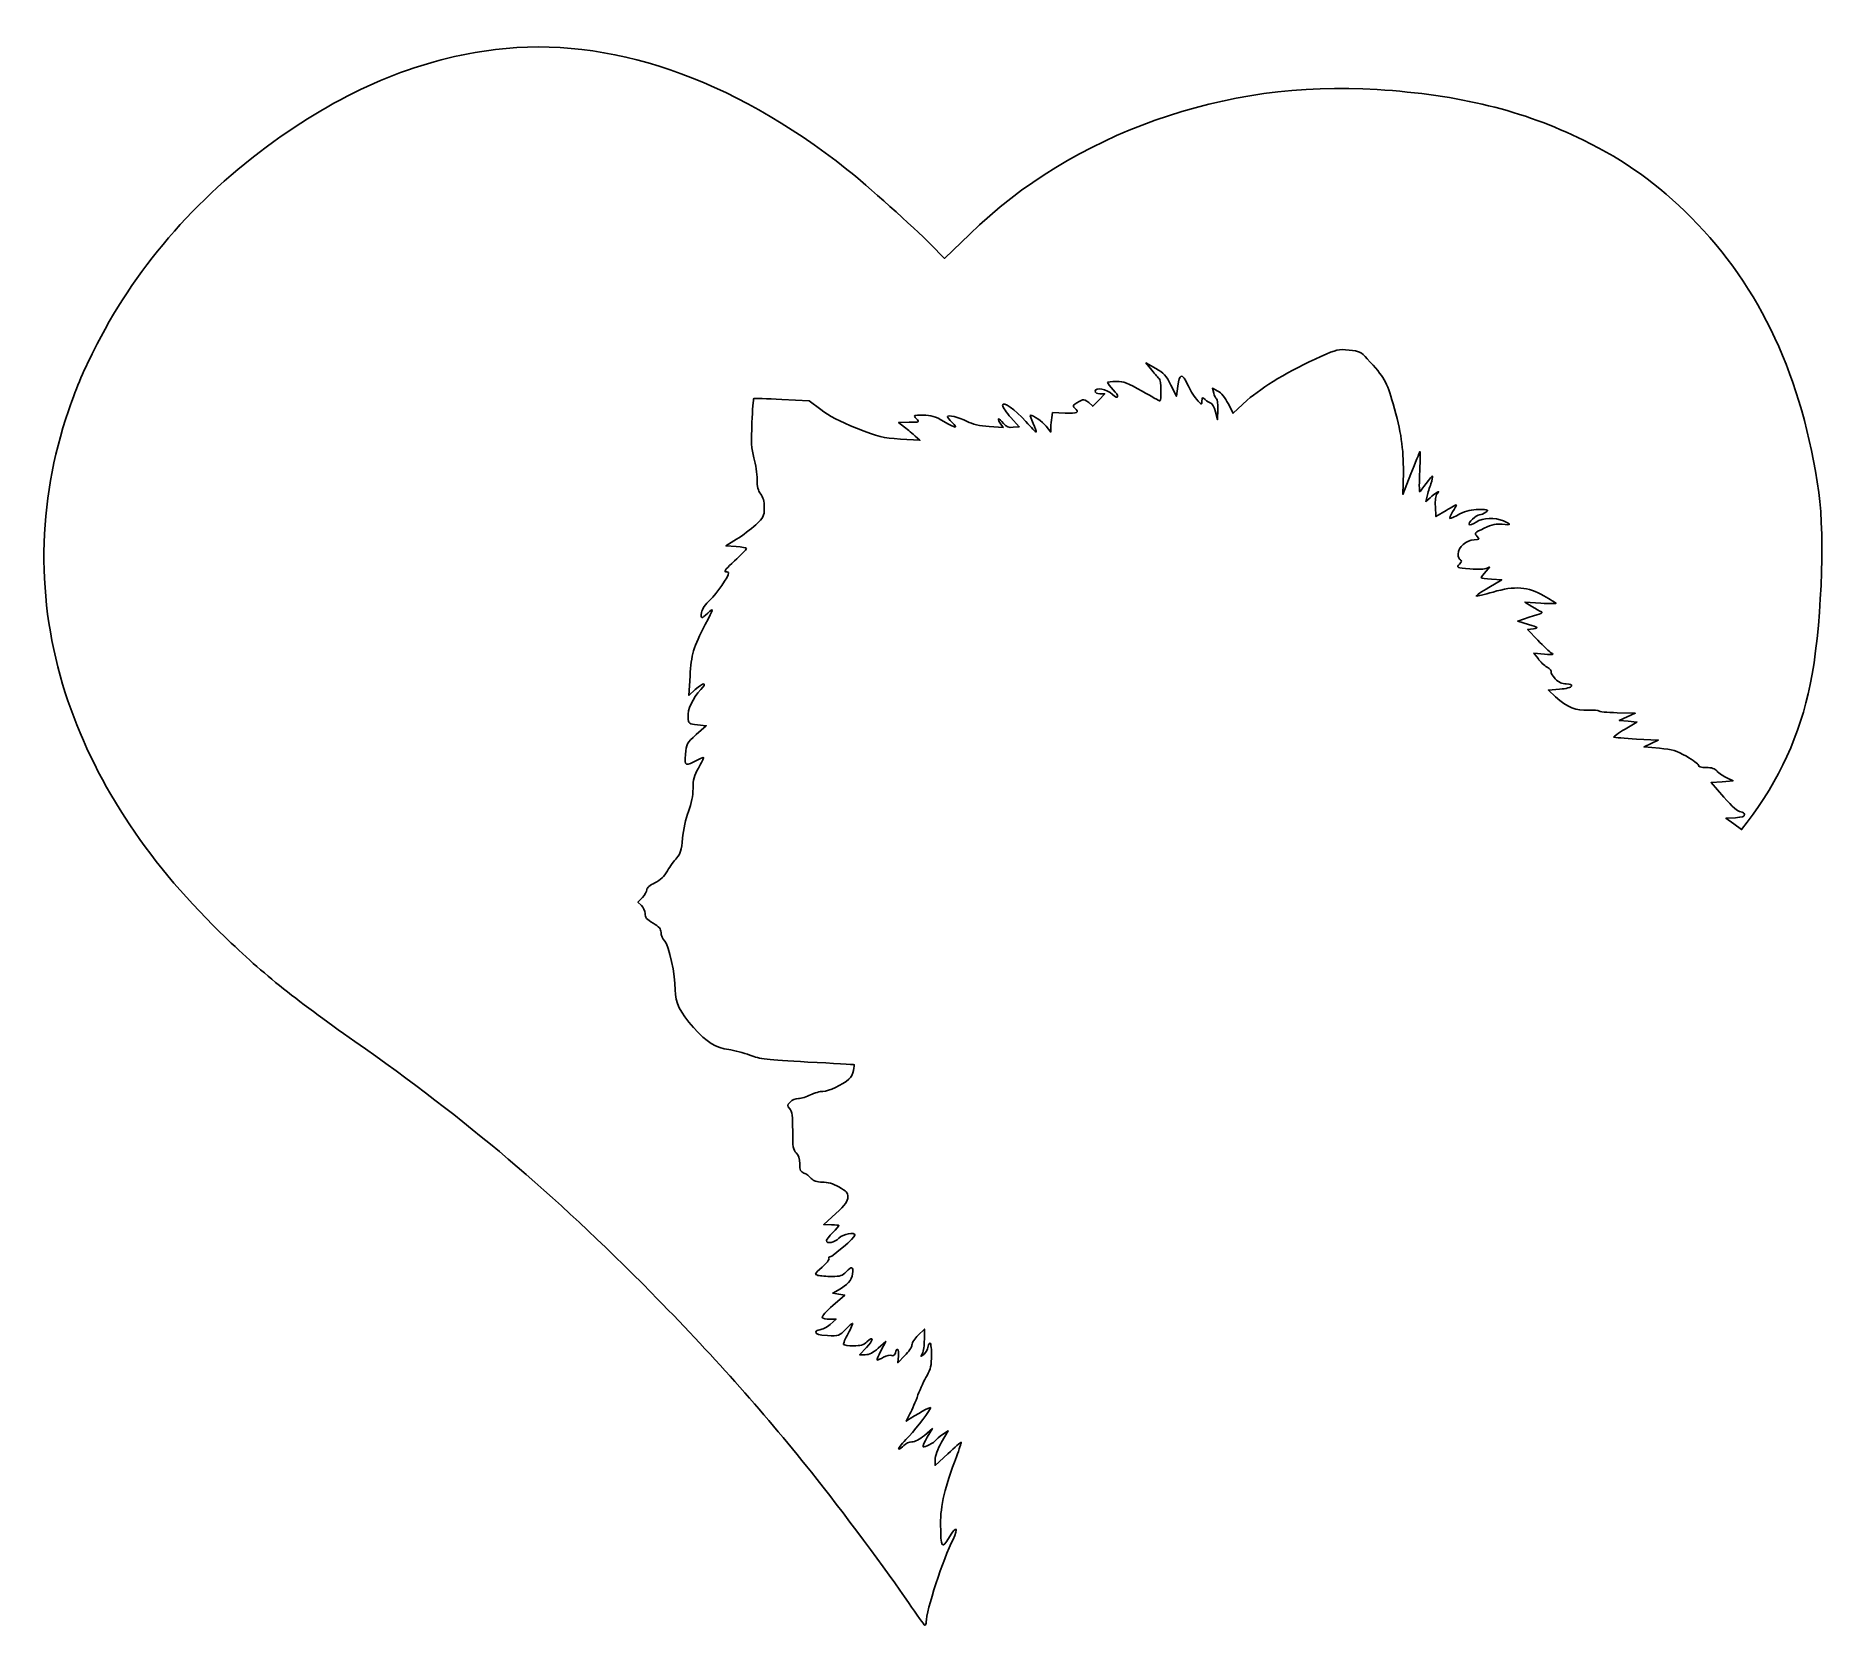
# Model space of a CAD drawing. Header units: centimetres. Extents: x -17.8 to 17.7, y -15.6 to 15.9.
import ezdxf

# ---------------------------------------------------------------- set-up
doc = ezdxf.new("R2010")
doc.units = ezdxf.units.CM
doc.header["$MEASUREMENT"] = 0
doc.layers.add('Layer 1', color=7, linetype='Continuous')

msp = doc.modelspace()

# ---------------------------------------------------------------- linework, layer by layer
at = {"layer": 'Layer 1'}
msp.add_open_spline([(-8.67833, 15.59278), (-10.12825, 15.41639), (-11.53936, 14.84489), (-12.9293, 13.87122), (-12.9293, 13.87122), (-14.52033, 12.75644), (-15.76916, 11.34533), (-16.57702, 9.7543), (-16.57702, 9.7543), (-16.85924, 9.20044), (-16.96155, 8.96408), (-17.14499, 8.43138), (-17.14499, 8.43138), (-17.77293, 6.61457), (-17.7941, 4.65666), (-17.20849, 2.83985), (-17.20849, 2.83985), (-16.65816, 1.13241), (-15.6351, -0.45157), (-14.14285, -1.90501), (-14.14285, -1.90501), (-13.32441, -2.70582), (-12.70352, -3.20676), (-11.46527, -4.07459), (-11.46527, -4.07459), (-9.23219, -5.64092), (-7.54944, -7.06967), (-5.59152, -9.05228), (-5.59152, -9.05228), (-4.3956, -10.26584), (-3.41841, -11.35945), (-2.41652, -12.61181), (-2.41652, -12.61181), (-1.82738, -13.34912), (-0.88194, -14.61559), (-0.49388, -15.19767), (-0.49388, -15.19767), (-0.32807, -15.44109), (-0.18344, -15.64217), (-0.1658, -15.6457), (-0.1658, -15.6457), (-0.15169, -15.6457), (-0.14111, -15.61395), (-0.14111, -15.57867), (-0.14111, -15.57867), (-0.14111, -15.37053), (0.20108, -14.31573), (0.39158, -13.94531), (0.39158, -13.94531), (0.51152, -13.70542), (0.45155, -13.66662), (0.32102, -13.89592), (0.32102, -13.89592), (0.17285, -14.15345), (0.14816, -14.11817), (0.14463, -13.63839), (0.14463, -13.63839), (0.1411, -13.28561), (0.23635, -12.88345), (0.4586, -12.30489), (0.4586, -12.30489), (0.51504, -12.15672), (0.55738, -12.02972), (0.55385, -12.02267), (0.55385, -12.02267), (0.54679, -12.01914), (0.42685, -12.11792), (0.28927, -12.24492), (0.28927, -12.24492), (0.28927, -12.24492), (0.03527, -12.47775), (0.03527, -12.47775), (0.03527, -12.47775), (0.03527, -12.47775), (0.03527, -12.36133), (0.03527, -12.36133), (0.03527, -12.36133), (0.03527, -12.29783), (0.08819, -12.14966), (0.16227, -12.01914), (0.16227, -12.01914), (0.16227, -12.01914), (0.2928, -11.78983), (0.2928, -11.78983), (0.2928, -11.78983), (0.2928, -11.78983), (0.18344, -11.86744), (0.18344, -11.86744), (0.18344, -11.86744), (0.12347, -11.90977), (0.0635, -11.95916), (0.05291, -11.98033), (0.05291, -11.98033), (0.02116, -12.02619), (-0.17992, -12.1285), (-0.20109, -12.10733), (-0.20109, -12.10733), (-0.21167, -12.09675), (-0.17287, -12.01208), (-0.11995, -11.91683), (-0.11995, -11.91683), (-0.11995, -11.91683), (-0.01764, -11.7475), (-0.01764, -11.7475), (-0.01764, -11.7475), (-0.01764, -11.7475), (-0.17639, -11.88156), (-0.17639, -11.88156), (-0.17639, -11.88156), (-0.26811, -11.95917), (-0.36689, -12.01209), (-0.42333, -12.01209), (-0.42333, -12.01209), (-0.47625, -12.01209), (-0.5468, -12.04384), (-0.58208, -12.08265), (-0.58208, -12.08265), (-0.61736, -12.12146), (-0.66322, -12.15321), (-0.68439, -12.15321), (-0.68439, -12.15321), (-0.70556, -12.15321), (-0.63853, -12.06854), (-0.54328, -11.96624), (-0.54328, -11.96624), (-0.38453, -11.80749), (-0.14817, -11.5041), (-0.05292, -11.34182), (-0.05292, -11.34182), (-0.0247, -11.29949), (-0.21873, -11.39474), (-0.45509, -11.54996), (-0.45509, -11.54996), (-0.45509, -11.54996), (-0.53623, -11.60288), (-0.53623, -11.60288), (-0.53623, -11.60288), (-0.53623, -11.60288), (-0.46215, -11.45824), (-0.46215, -11.45824), (-0.46215, -11.45824), (-0.42334, -11.3771), (-0.34926, -11.20777), (-0.3034, -11.08077), (-0.3034, -11.08077), (-0.25401, -10.95377), (-0.1764, -10.78091), (-0.12348, -10.69624), (-0.12348, -10.69624), (-0.05292, -10.56924), (-0.03529, -10.49516), (-0.03529, -10.28702), (-0.03529, -10.28702), (-0.03529, -10.12474), (-0.0494, -10.04008), (-0.07057, -10.05419), (-0.07057, -10.05419), (-0.08821, -10.06477), (-0.10585, -10.10358), (-0.10585, -10.13886), (-0.10585, -10.13886), (-0.10585, -10.17414), (-0.14113, -10.23058), (-0.17993, -10.26939), (-0.17993, -10.26939), (-0.25754, -10.33642), (-0.25754, -10.33642), (-0.21521, -10.25881), (-0.21521, -10.25881), (-0.19404, -10.21648), (-0.1764, -10.08948), (-0.1764, -9.98012), (-0.1764, -9.98012), (-0.1764, -9.98012), (-0.1764, -9.77551), (-0.1764, -9.77551), (-0.1764, -9.77551), (-0.1764, -9.77551), (-0.29987, -9.89545), (-0.29987, -9.89545), (-0.29987, -9.89545), (-0.3669, -9.96248), (-0.42334, -10.04714), (-0.42334, -10.08948), (-0.42334, -10.08948), (-0.42334, -10.12829), (-0.48684, -10.22706), (-0.56445, -10.30115), (-0.56445, -10.30115), (-0.56445, -10.30115), (-0.70556, -10.44226), (-0.70556, -10.44226), (-0.70556, -10.44226), (-0.70556, -10.44226), (-0.69145, -10.3082), (-0.69145, -10.3082), (-0.69145, -10.3082), (-0.67381, -10.17062), (-0.71967, -10.12476), (-0.75142, -10.24823), (-0.75142, -10.24823), (-0.762, -10.29409), (-0.79023, -10.31173), (-0.82198, -10.29762), (-0.82198, -10.29762), (-0.8502, -10.28704), (-0.92429, -10.30468), (-0.98426, -10.3329), (-0.98426, -10.3329), (-1.0407, -10.36465), (-1.10068, -10.38934), (-1.11126, -10.38934), (-1.11126, -10.38934), (-1.12184, -10.38934), (-1.08657, -10.30467), (-1.03718, -10.2059), (-1.03718, -10.2059), (-1.03718, -10.2059), (-0.94193, -10.01893), (-0.94193, -10.01893), (-0.94193, -10.01893), (-0.94193, -10.01893), (-1.0901, -10.15299), (-1.0901, -10.15299), (-1.0901, -10.15299), (-1.19241, -10.24471), (-1.26649, -10.28352), (-1.34763, -10.28352), (-1.34763, -10.28352), (-1.34763, -10.28352), (-1.46052, -10.28352), (-1.46052, -10.28352), (-1.46052, -10.28352), (-1.46052, -10.28352), (-1.32294, -10.14241), (-1.32294, -10.14241), (-1.32294, -10.14241), (-1.18183, -9.99777), (-1.17477, -9.89547), (-1.31588, -10.02952), (-1.31588, -10.02952), (-1.37938, -10.08949), (-1.44288, -10.10713), (-1.58046, -10.10713), (-1.58046, -10.10713), (-1.67924, -10.10713), (-1.76743, -10.09302), (-1.77802, -10.07891), (-1.77802, -10.07891), (-1.78508, -10.0648), (-1.74627, -9.96602), (-1.68983, -9.86019), (-1.68983, -9.86019), (-1.63339, -9.75788), (-1.59105, -9.66616), (-1.59811, -9.66263), (-1.59811, -9.66263), (-1.60517, -9.65557), (-1.66867, -9.70849), (-1.73922, -9.78257), (-1.73922, -9.78257), (-1.86269, -9.90957), (-1.86975, -9.9131), (-2.09905, -9.90251), (-2.09905, -9.90251), (-2.26838, -9.89193), (-2.32836, -9.87782), (-2.32836, -9.83901), (-2.32836, -9.83901), (-2.32836, -9.81079), (-2.29308, -9.78962), (-2.24722, -9.78962), (-2.24722, -9.78962), (-2.20489, -9.78609), (-2.11316, -9.74023), (-2.04614, -9.68379), (-2.04614, -9.68379), (-2.04614, -9.68379), (-1.9262, -9.57796), (-1.9262, -9.57796), (-1.9262, -9.57796), (-1.9262, -9.57796), (-2.0532, -9.57796), (-2.0532, -9.57796), (-2.0532, -9.57796), (-2.12376, -9.57796), (-2.19078, -9.56385), (-2.20137, -9.54621), (-2.20137, -9.54621), (-2.21548, -9.52857), (-2.1167, -9.41921), (-1.9897, -9.30632), (-1.9897, -9.30632), (-1.9897, -9.30632), (-1.75334, -9.10171), (-1.75334, -9.10171), (-1.75334, -9.10171), (-1.75334, -9.10171), (-1.87328, -9.08407), (-1.87328, -9.08407), (-1.87328, -9.08407), (-1.87328, -9.08407), (-1.99322, -9.0629), (-1.99322, -9.0629), (-1.99322, -9.0629), (-1.99322, -9.0629), (-1.88739, -9.00293), (-1.88739, -9.00293), (-1.88739, -9.00293), (-1.70042, -8.8971), (-1.61928, -8.8089), (-1.59811, -8.67837), (-1.59811, -8.67837), (-1.57342, -8.53373), (-1.61575, -8.51962), (-1.72864, -8.64309), (-1.72864, -8.64309), (-1.7992, -8.71717), (-1.84506, -8.73128), (-2.00733, -8.73128), (-2.00733, -8.73128), (-2.11669, -8.73128), (-2.24016, -8.7207), (-2.28602, -8.71011), (-2.28602, -8.71011), (-2.3601, -8.68894), (-2.35658, -8.67836), (-2.20488, -8.54783), (-2.20488, -8.54783), (-2.11669, -8.47022), (-2.05319, -8.39261), (-2.0673, -8.37497), (-2.0673, -8.37497), (-2.07788, -8.35733), (-2.07083, -8.34322), (-2.04966, -8.34322), (-2.04966, -8.34322), (-2.00027, -8.34322), (-1.55224, -7.95869), (-1.55224, -7.91636), (-1.55224, -7.91636), (-1.55224, -7.8458), (-1.7886, -7.88461), (-1.86974, -7.9728), (-1.86974, -7.9728), (-1.95441, -8.06099), (-2.11668, -8.09274), (-2.11668, -8.02219), (-2.11668, -8.02219), (-2.11668, -8.00102), (-2.06024, -7.92694), (-1.99321, -7.85991), (-1.99321, -7.85991), (-1.92618, -7.79288), (-1.86974, -7.72938), (-1.86974, -7.72233), (-1.86974, -7.72233), (-1.86974, -7.71527), (-1.93677, -7.70822), (-2.01791, -7.70822), (-2.01791, -7.70822), (-2.01791, -7.70822), (-2.1696, -7.70469), (-2.1696, -7.70469), (-2.1696, -7.70469), (-2.1696, -7.70469), (-1.92971, -7.48244), (-1.92971, -7.48244), (-1.92971, -7.48244), (-1.74274, -7.30605), (-1.69335, -7.24255), (-1.69335, -7.15788), (-1.69335, -7.15788), (-1.69335, -7.07321), (-1.72157, -7.04146), (-1.86974, -6.9568), (-1.86974, -6.9568), (-1.98616, -6.8933), (-2.09905, -6.86155), (-2.19782, -6.86155), (-2.19782, -6.86155), (-2.31071, -6.86155), (-2.37068, -6.84038), (-2.42007, -6.78747), (-2.42007, -6.78747), (-2.45535, -6.74514), (-2.52238, -6.69928), (-2.56471, -6.68164), (-2.56471, -6.68164), (-2.63174, -6.65695), (-2.64585, -6.6252), (-2.64585, -6.4982), (-2.64585, -6.4982), (-2.64585, -6.38884), (-2.66702, -6.32534), (-2.71641, -6.27948), (-2.71641, -6.27948), (-2.77991, -6.22304), (-2.78697, -6.17012), (-2.78697, -5.84556), (-2.78697, -5.84556), (-2.78697, -5.54923), (-2.79755, -5.46103), (-2.84694, -5.40812), (-2.84694, -5.40812), (-2.89986, -5.34815), (-2.89986, -5.34109), (-2.83988, -5.27406), (-2.83988, -5.27406), (-2.8046, -5.23525), (-2.73052, -5.2035), (-2.67407, -5.2035), (-2.67407, -5.2035), (-2.61763, -5.2035), (-2.51179, -5.17175), (-2.43418, -5.13294), (-2.43418, -5.13294), (-2.35657, -5.09413), (-2.24721, -5.06238), (-2.18724, -5.06238), (-2.18724, -5.06238), (-2.07435, -5.06238), (-1.80271, -4.93538), (-1.67218, -4.82249), (-1.67218, -4.82249), (-1.62985, -4.78721), (-1.59104, -4.7096), (-1.58046, -4.6461), (-1.58046, -4.6461), (-1.5734, -4.5826), (-1.56635, -4.53321), (-1.56635, -4.53321), (-1.56635, -4.53321), (-1.56988, -4.52968), (-1.98263, -4.50852), (-2.4871, -4.48029), (-2.4871, -4.48029), (-3.31613, -4.43796), (-3.42902, -4.42385), (-3.63363, -4.34623), (-3.63363, -4.34623), (-3.76063, -4.29684), (-3.9476, -4.24745), (-4.05344, -4.23334), (-4.05344, -4.23334), (-4.31097, -4.20512), (-4.49088, -4.09223), (-4.75547, -3.7959), (-4.75547, -3.7959), (-5.02358, -3.49251), (-5.11178, -3.30907), (-5.1153, -3.05154), (-5.1153, -3.05154), (-5.1153, -2.7411), (-5.23877, -2.17665), (-5.32344, -2.08493), (-5.32344, -2.08493), (-5.36577, -2.0426), (-5.39752, -1.96499), (-5.39752, -1.91207), (-5.39752, -1.91207), (-5.39752, -1.84151), (-5.4328, -1.79918), (-5.55627, -1.7251), (-5.55627, -1.7251), (-5.68327, -1.65102), (-5.71502, -1.61574), (-5.71502, -1.53813), (-5.71502, -1.53813), (-5.71502, -1.48169), (-5.74677, -1.41113), (-5.78558, -1.37585), (-5.78558, -1.37585), (-5.78558, -1.37585), (-5.85614, -1.31235), (-5.85614, -1.31235), (-5.85614, -1.31235), (-5.85614, -1.31235), (-5.76795, -1.2171), (-5.76795, -1.2171), (-5.76795, -1.2171), (-5.71856, -1.16771), (-5.67976, -1.09716), (-5.67976, -1.06541), (-5.67976, -1.06541), (-5.67976, -1.0266), (-5.61626, -0.97369), (-5.52101, -0.92783), (-5.52101, -0.92783), (-5.40812, -0.87139), (-5.33404, -0.80436), (-5.26701, -0.68794), (-5.26701, -0.68794), (-5.21762, -0.59975), (-5.13648, -0.48686), (-5.08709, -0.43394), (-5.08709, -0.43394), (-5.01301, -0.3528), (-4.99184, -0.28577), (-4.97067, -0.04588), (-4.97067, -0.04588), (-4.95656, 0.12345), (-4.90717, 0.34923), (-4.85425, 0.48681), (-4.85425, 0.48681), (-4.79075, 0.64909), (-4.76253, 0.79725), (-4.76253, 0.94189), (-4.76253, 0.94189), (-4.76253, 1.11828), (-4.74136, 1.19589), (-4.6567, 1.34758), (-4.6567, 1.34758), (-4.59673, 1.44989), (-4.55087, 1.54161), (-4.55087, 1.55219), (-4.55087, 1.55219), (-4.55087, 1.56277), (-4.59673, 1.54866), (-4.6567, 1.51691), (-4.6567, 1.51691), (-4.92834, 1.3758), (-4.92834, 1.3758), (-4.9107, 1.61569), (-4.9107, 1.61569), (-4.89659, 1.83088), (-4.89306, 1.83794), (-4.69903, 2.0108), (-4.69903, 2.0108), (-4.69903, 2.0108), (-4.50147, 2.18719), (-4.50147, 2.18719), (-4.50147, 2.18719), (-4.50147, 2.18719), (-4.67433, 2.20483), (-4.67433, 2.20483), (-4.67433, 2.20483), (-4.84719, 2.22247), (-4.85072, 2.226), (-4.8613, 2.353), (-4.8613, 2.353), (-4.87541, 2.50469), (-4.76958, 2.734), (-4.61083, 2.90333), (-4.61083, 2.90333), (-4.46619, 3.0515), (-4.56144, 3.0515), (-4.72019, 2.90333), (-4.72019, 2.90333), (-4.72019, 2.90333), (-4.84366, 2.78691), (-4.84366, 2.78691), (-4.84366, 2.78691), (-4.84366, 2.78691), (-4.82249, 3.17497), (-4.82249, 3.17497), (-4.82249, 3.17497), (-4.7978, 3.59478), (-4.75546, 3.74647), (-4.52263, 4.19097), (-4.52263, 4.19097), (-4.34977, 4.52611), (-4.34977, 4.52964), (-4.46971, 4.42028), (-4.46971, 4.42028), (-4.60024, 4.29681), (-4.61435, 4.29681), (-4.59318, 4.43086), (-4.59318, 4.43086), (-4.5826, 4.50142), (-4.52262, 4.58961), (-4.42385, 4.68133), (-4.42385, 4.68133), (-4.29332, 4.8048), (-4.05696, 5.147), (-4.05696, 5.21755), (-4.05696, 5.21755), (-4.05696, 5.22813), (-4.08518, 5.23872), (-4.11693, 5.23872), (-4.11693, 5.23872), (-4.15926, 5.23872), (-4.09576, 5.31633), (-3.94054, 5.45391), (-3.94054, 5.45391), (-3.81001, 5.57033), (-3.70418, 5.68322), (-3.70418, 5.69733), (-3.70418, 5.69733), (-3.70418, 5.71497), (-3.7959, 5.73261), (-3.90526, 5.73966), (-3.90526, 5.73966), (-3.90526, 5.73966), (-4.10987, 5.75024), (-4.10987, 5.75024), (-4.10987, 5.75024), (-4.10987, 5.75024), (-3.8982, 5.8843), (-3.8982, 5.8843), (-3.8982, 5.8843), (-3.78178, 5.95486), (-3.61245, 6.08538), (-3.5172, 6.17005), (-3.5172, 6.17005), (-3.36198, 6.31822), (-3.35139, 6.33586), (-3.35139, 6.50872), (-3.35139, 6.50872), (-3.35139, 6.63925), (-3.37256, 6.71686), (-3.42195, 6.78036), (-3.42195, 6.78036), (-3.47487, 6.84739), (-3.49251, 6.925), (-3.49251, 7.06964), (-3.49251, 7.06964), (-3.49251, 7.179), (-3.52073, 7.3695), (-3.55601, 7.4965), (-3.55601, 7.4965), (-3.6054, 7.687), (-3.61245, 7.80694), (-3.59482, 8.195), (-3.59482, 8.195), (-3.58424, 8.45253), (-3.5666, 8.66772), (-3.55954, 8.67125), (-3.55954, 8.67125), (-3.55248, 8.67831), (-3.30201, 8.67125), (-3.00215, 8.65361), (-3.00215, 8.65361), (-3.00215, 8.65361), (-2.45887, 8.62539), (-2.45887, 8.62539), (-2.45887, 8.62539), (-2.45887, 8.62539), (-2.22956, 8.45253), (-2.22956, 8.45253), (-2.22956, 8.45253), (-2.06728, 8.32906), (-1.85914, 8.2197), (-1.52048, 8.08564), (-1.52048, 8.08564), (-1.07245, 7.90572), (-1.01248, 7.89161), (-0.65265, 7.87045), (-0.65265, 7.87045), (-0.65265, 7.87045), (-0.26459, 7.84576), (-0.26459, 7.84576), (-0.26459, 7.84576), (-0.26459, 7.84576), (-0.35631, 7.9269), (-0.35631, 7.9269), (-0.35631, 7.9269), (-0.4057, 7.97276), (-0.50095, 8.05037), (-0.56798, 8.10329), (-0.56798, 8.10329), (-0.56798, 8.10329), (-0.68792, 8.19854), (-0.68792, 8.19854), (-0.68792, 8.19854), (-0.68792, 8.19854), (-0.47978, 8.20207), (-0.47978, 8.20207), (-0.47978, 8.20207), (-0.27517, 8.20207), (-0.27164, 8.20207), (-0.33514, 8.27263), (-0.33514, 8.27263), (-0.39864, 8.34319), (-0.39511, 8.34319), (-0.20108, 8.34319), (-0.20108, 8.34319), (-0.0388, 8.34319), (0.03528, 8.32202), (0.21167, 8.21619), (0.21167, 8.21619), (0.44803, 8.07861), (0.508, 8.07155), (0.37042, 8.20208), (0.37042, 8.20208), (0.32103, 8.24794), (0.28223, 8.29733), (0.28223, 8.31144), (0.28223, 8.31144), (0.28223, 8.3573), (0.49742, 8.30438), (0.67029, 8.21972), (0.67029, 8.21972), (0.77612, 8.16328), (0.92076, 8.13153), (1.10773, 8.11741), (1.10773, 8.11741), (1.10773, 8.11741), (1.3829, 8.09624), (1.3829, 8.09624), (1.3829, 8.09624), (1.3829, 8.09624), (1.32646, 8.18443), (1.32646, 8.18443), (1.32646, 8.18443), (1.24885, 8.30085), (1.29824, 8.29732), (1.39349, 8.1809), (1.39349, 8.1809), (1.44993, 8.11034), (1.49227, 8.09271), (1.58399, 8.10329), (1.58399, 8.10329), (1.58399, 8.10329), (1.70393, 8.11387), (1.70393, 8.11387), (1.70393, 8.11387), (1.70393, 8.11387), (1.53812, 8.29379), (1.53812, 8.29379), (1.53812, 8.29379), (1.44993, 8.3961), (1.37584, 8.50193), (1.37584, 8.53721), (1.37584, 8.53721), (1.37584, 8.63246), (1.61926, 8.46313), (1.83798, 8.21618), (1.83798, 8.21618), (1.94381, 8.09624), (2.03554, 8.00451), (2.03906, 8.00804), (2.03906, 8.00804), (2.04612, 8.0151), (2.02142, 8.09271), (1.97909, 8.1809), (1.97909, 8.1809), (1.94028, 8.26909), (1.91559, 8.34318), (1.92617, 8.34318), (1.92617, 8.34318), (1.98614, 8.34318), (2.159, 8.21971), (2.23661, 8.12446), (2.23661, 8.12446), (2.23661, 8.12446), (2.32833, 8.00804), (2.32833, 8.00804), (2.32833, 8.00804), (2.32833, 8.00804), (2.32833, 8.09976), (2.32833, 8.09976), (2.32833, 8.09976), (2.32833, 8.15268), (2.33891, 8.23734), (2.3495, 8.29379), (2.3495, 8.29379), (2.3495, 8.29379), (2.36714, 8.3961), (2.36714, 8.3961), (2.36714, 8.3961), (2.36714, 8.3961), (2.61408, 8.38552), (2.61408, 8.38552), (2.61408, 8.38552), (2.8575, 8.37141), (2.90689, 8.39963), (2.80458, 8.4843), (2.80458, 8.4843), (2.74814, 8.53016), (2.76577, 8.5478), (2.95627, 8.64658), (2.95627, 8.64658), (2.98096, 8.66069), (3.03741, 8.636), (3.08327, 8.59366), (3.08327, 8.59366), (3.08327, 8.59366), (3.16088, 8.51958), (3.16088, 8.51958), (3.16088, 8.51958), (3.16088, 8.51958), (3.28082, 8.64305), (3.28082, 8.64305), (3.28082, 8.64305), (3.28082, 8.64305), (3.40076, 8.76652), (3.40076, 8.76652), (3.40076, 8.76652), (3.40076, 8.76652), (3.30551, 8.76652), (3.30551, 8.76652), (3.30551, 8.76652), (3.24201, 8.76652), (3.21026, 8.78416), (3.21026, 8.82296), (3.21026, 8.82296), (3.21026, 8.9041), (3.44662, 8.85824), (3.55245, 8.75593), (3.55245, 8.75593), (3.67945, 8.63951), (3.69356, 8.72065), (3.57009, 8.84765), (3.57009, 8.84765), (3.50659, 8.91115), (3.4572, 8.97465), (3.4572, 8.98876), (3.4572, 8.98876), (3.4572, 9.00287), (3.53481, 9.01345), (3.63006, 9.01345), (3.63006, 9.01345), (3.77823, 9.01345), (3.85584, 8.9817), (4.14159, 8.81942), (4.14159, 8.81942), (4.32503, 8.71359), (4.48378, 8.62539), (4.49437, 8.62539), (4.49437, 8.62539), (4.52965, 8.62539), (4.51554, 9.0452), (4.48379, 9.06636), (4.48379, 9.06636), (4.46615, 9.07694), (4.39912, 9.15103), (4.3321, 9.23217), (4.3321, 9.23217), (4.3321, 9.23217), (4.21568, 9.38034), (4.21568, 9.38034), (4.21568, 9.38034), (4.21568, 9.38034), (4.40971, 9.27098), (4.40971, 9.27098), (4.40971, 9.27098), (4.57552, 9.17926), (4.61785, 9.12987), (4.7131, 8.93937), (4.7131, 8.93937), (4.7131, 8.93937), (4.82246, 8.71712), (4.82246, 8.71712), (4.82246, 8.71712), (4.82246, 8.71712), (4.84715, 8.9182), (4.84715, 8.9182), (4.84715, 8.9182), (4.8789, 9.16867), (4.93887, 9.17926), (5.04118, 8.95348), (5.04118, 8.95348), (5.07999, 8.85823), (5.16112, 8.7277), (5.2211, 8.66067), (5.2211, 8.66067), (5.31988, 8.54425), (5.32341, 8.54073), (5.32693, 8.62186), (5.32693, 8.62186), (5.32693, 8.69947), (5.33046, 8.703), (5.39043, 8.65361), (5.39043, 8.65361), (5.42218, 8.62186), (5.4751, 8.59364), (5.50332, 8.58305), (5.50332, 8.58305), (5.53154, 8.57599), (5.57388, 8.49838), (5.59504, 8.41019), (5.59504, 8.41019), (5.59504, 8.41019), (5.63737, 8.25497), (5.63737, 8.25497), (5.63737, 8.25497), (5.63737, 8.25497), (5.6409, 8.45605), (5.6409, 8.45605), (5.6409, 8.45605), (5.64443, 8.56541), (5.63032, 8.66066), (5.61621, 8.66772), (5.61621, 8.66772), (5.59857, 8.67478), (5.57388, 8.72416), (5.55977, 8.77708), (5.55977, 8.77708), (5.55977, 8.77708), (5.53508, 8.87586), (5.53508, 8.87586), (5.53508, 8.87586), (5.53508, 8.87586), (5.64444, 8.81942), (5.64444, 8.81942), (5.64444, 8.81942), (5.71147, 8.78414), (5.78555, 8.69242), (5.84552, 8.57248), (5.84552, 8.57248), (5.84552, 8.57248), (5.9443, 8.38198), (5.9443, 8.38198), (5.9443, 8.38198), (5.9443, 8.38198), (6.22652, 8.63951), (6.22652, 8.63951), (6.22652, 8.63951), (6.52638, 8.90762), (7.05908, 9.22512), (7.68702, 9.50734), (7.68702, 9.50734), (8.00099, 9.64845), (8.03274, 9.65551), (8.24441, 9.63434), (8.24441, 9.63434), (8.44902, 9.61317), (8.47724, 9.59906), (8.60424, 9.46148), (8.60424, 9.46148), (8.94996, 9.08754), (8.98877, 9.01698), (9.11577, 8.56895), (9.11577, 8.56895), (9.27805, 8.01156), (9.32391, 7.68701), (9.32038, 7.21428), (9.32038, 7.21428), (9.32038, 7.21428), (9.31332, 6.77331), (9.31332, 6.77331), (9.31332, 6.77331), (9.31332, 6.77331), (9.47207, 7.179), (9.47207, 7.179), (9.47207, 7.179), (9.56026, 7.40125), (9.63788, 7.59881), (9.64846, 7.61997), (9.64846, 7.61997), (9.65904, 7.63761), (9.65552, 7.46828), (9.64493, 7.2425), (9.64493, 7.2425), (9.63435, 7.01319), (9.63435, 6.82622), (9.64493, 6.82622), (9.64493, 6.82622), (9.65551, 6.82622), (9.71196, 6.9003), (9.77193, 6.9885), (9.77193, 6.9885), (9.83543, 7.07669), (9.89187, 7.14372), (9.89893, 7.13314), (9.89893, 7.13314), (9.90599, 7.12608), (9.89187, 7.05906), (9.86718, 6.98145), (9.86718, 6.98145), (9.83896, 6.90737), (9.80721, 6.79801), (9.7931, 6.73803), (9.7931, 6.73803), (9.7931, 6.73803), (9.76488, 6.6322), (9.76488, 6.6322), (9.76488, 6.6322), (9.76488, 6.6322), (9.84955, 6.70628), (9.84955, 6.70628), (9.84955, 6.70628), (9.89541, 6.74861), (9.95538, 6.79447), (9.98361, 6.80859), (9.98361, 6.80859), (10.02947, 6.83681), (10.02947, 6.82976), (9.99067, 6.7839), (9.99067, 6.7839), (9.96245, 6.74862), (9.94834, 6.65337), (9.95539, 6.5299), (9.95539, 6.5299), (9.95539, 6.5299), (9.96597, 6.33234), (9.96597, 6.33234), (9.96597, 6.33234), (9.96597, 6.33234), (10.17058, 6.45581), (10.17058, 6.45581), (10.17058, 6.45581), (10.27994, 6.52284), (10.37166, 6.57223), (10.37166, 6.56164), (10.37166, 6.56164), (10.37166, 6.55458), (10.33991, 6.49108), (10.29758, 6.42406), (10.29758, 6.42406), (10.25525, 6.3535), (10.23408, 6.29706), (10.24466, 6.29706), (10.24466, 6.29706), (10.25877, 6.29706), (10.34697, 6.33587), (10.44222, 6.38525), (10.44222, 6.38525), (10.56922, 6.44875), (10.67153, 6.47344), (10.81969, 6.47344), (10.81969, 6.47344), (11.00666, 6.46991), (11.01725, 6.46638), (10.95727, 6.42052), (10.95727, 6.42052), (10.91846, 6.3923), (10.86202, 6.3676), (10.83027, 6.3676), (10.83027, 6.3676), (10.76677, 6.3676), (10.59391, 6.20179), (10.62566, 6.17357), (10.62566, 6.17357), (10.63624, 6.15946), (10.69974, 6.18415), (10.76324, 6.22296), (10.76324, 6.22296), (10.90435, 6.31115), (11.13366, 6.31821), (11.30652, 6.24765), (11.30652, 6.24765), (11.4688, 6.17709), (11.46174, 6.15946), (11.28183, 6.18062), (11.28183, 6.18062), (11.16894, 6.19473), (11.08075, 6.17356), (10.92552, 6.10301), (10.92552, 6.10301), (10.72796, 6.01129), (10.72091, 6.00423), (10.78088, 5.94073), (10.78088, 5.94073), (10.83732, 5.87723), (10.83732, 5.8737), (10.72444, 5.8737), (10.72444, 5.8737), (10.57275, 5.8737), (10.40694, 5.72553), (10.40694, 5.58795), (10.40694, 5.58795), (10.40694, 5.53503), (10.42811, 5.48564), (10.4528, 5.47506), (10.4528, 5.47506), (10.48455, 5.46448), (10.47749, 5.44331), (10.43163, 5.39039), (10.43163, 5.39039), (10.37166, 5.31983), (10.37519, 5.31983), (10.63977, 5.29867), (10.63977, 5.29867), (10.81263, 5.28103), (10.93258, 5.28809), (10.98196, 5.31278), (10.98196, 5.31278), (11.04899, 5.34806), (11.04546, 5.33747), (10.96432, 5.24928), (10.96432, 5.24928), (10.90788, 5.19284), (10.86554, 5.13639), (10.86554, 5.12228), (10.86554, 5.12228), (10.86554, 5.1117), (10.95726, 5.09759), (11.06662, 5.09053), (11.06662, 5.09053), (11.06662, 5.09053), (11.27123, 5.07995), (11.27123, 5.07995), (11.27123, 5.07995), (11.27123, 5.07995), (11.0137, 4.92826), (11.0137, 4.92826), (11.0137, 4.92826), (10.86906, 4.84359), (10.7597, 4.76598), (10.76676, 4.75893), (10.76676, 4.75893), (10.77734, 4.75187), (10.92551, 4.78715), (11.09837, 4.83654), (11.09837, 4.83654), (11.52876, 4.96354), (11.79687, 4.94237), (12.10731, 4.76246), (12.10731, 4.76246), (12.23078, 4.68838), (12.33662, 4.62488), (12.3472, 4.61429), (12.3472, 4.61429), (12.35778, 4.60371), (12.22373, 4.60371), (12.04734, 4.61429), (12.04734, 4.61429), (12.04734, 4.61429), (11.72984, 4.63898), (11.72984, 4.63898), (11.72984, 4.63898), (11.72984, 4.63898), (11.87095, 4.55079), (11.87095, 4.55079), (11.87095, 4.55079), (11.94856, 4.5014), (12.0297, 4.45554), (12.04734, 4.44848), (12.04734, 4.44848), (12.10026, 4.43084), (12.06498, 4.4132), (11.81803, 4.33559), (11.81803, 4.33559), (11.81803, 4.33559), (11.58872, 4.26151), (11.58872, 4.26151), (11.58872, 4.26151), (11.58872, 4.26151), (11.80039, 4.19448), (11.80039, 4.19448), (11.80039, 4.19448), (12.00147, 4.13098), (12.005, 4.12745), (11.89917, 4.10981), (11.89917, 4.10981), (11.89917, 4.10981), (11.78275, 4.09217), (11.78275, 4.09217), (11.78275, 4.09217), (11.78275, 4.09217), (11.98736, 3.8805), (11.98736, 3.8805), (11.98736, 3.8805), (12.09672, 3.76408), (12.22019, 3.65119), (12.259, 3.6265), (12.259, 3.6265), (12.31544, 3.59475), (12.29075, 3.59122), (12.12142, 3.60533), (12.12142, 3.60533), (12.12142, 3.60533), (11.90975, 3.6265), (11.90975, 3.6265), (11.90975, 3.6265), (11.90975, 3.6265), (11.99089, 3.51714), (11.99089, 3.51714), (11.99089, 3.51714), (12.03322, 3.45717), (12.11436, 3.37956), (12.17081, 3.34428), (12.17081, 3.34428), (12.22725, 3.31253), (12.26253, 3.2702), (12.25195, 3.25256), (12.25195, 3.25256), (12.24137, 3.23492), (12.27664, 3.17495), (12.33309, 3.1185), (12.33309, 3.1185), (12.40365, 3.04442), (12.46362, 3.01619), (12.55181, 3.01619), (12.55181, 3.01619), (12.62942, 3.01619), (12.6647, 3.00208), (12.65764, 2.97386), (12.65764, 2.97386), (12.64706, 2.94564), (12.55181, 2.92094), (12.41775, 2.91036), (12.41775, 2.91036), (12.41775, 2.91036), (12.1955, 2.89272), (12.1955, 2.89272), (12.1955, 2.89272), (12.1955, 2.89272), (12.34014, 2.76219), (12.34014, 2.76219), (12.34014, 2.76219), (12.57297, 2.55052), (12.74583, 2.47997), (12.98572, 2.49408), (12.98572, 2.49408), (13.10214, 2.50114), (13.19386, 2.49408), (13.19386, 2.47997), (13.19386, 2.47997), (13.19386, 2.46586), (13.35614, 2.44822), (13.55722, 2.44469), (13.55722, 2.44469), (13.55722, 2.44469), (13.91705, 2.43411), (13.91705, 2.43411), (13.91705, 2.43411), (13.91705, 2.43411), (13.7583, 2.36355), (13.7583, 2.36355), (13.7583, 2.36355), (13.7583, 2.36355), (13.59955, 2.29299), (13.59955, 2.29299), (13.59955, 2.29299), (13.59955, 2.29299), (13.77594, 2.27535), (13.77594, 2.27535), (13.77594, 2.27535), (13.77594, 2.27535), (13.95233, 2.25771), (13.95233, 2.25771), (13.95233, 2.25771), (13.95233, 2.25771), (13.71597, 2.12013), (13.71597, 2.12013), (13.71597, 2.12013), (13.58544, 2.04252), (13.48666, 1.97196), (13.49372, 1.96138), (13.49372, 1.96138), (13.5043, 1.95432), (13.70539, 1.93669), (13.94528, 1.92257), (13.94528, 1.92257), (13.94528, 1.92257), (14.37567, 1.9014), (14.37567, 1.9014), (14.37567, 1.9014), (14.37567, 1.9014), (14.23456, 1.83437), (14.23456, 1.83437), (14.23456, 1.83437), (14.23456, 1.83437), (14.09345, 1.76734), (14.09345, 1.76734), (14.09345, 1.76734), (14.09345, 1.76734), (14.39684, 1.73912), (14.39684, 1.73912), (14.39684, 1.73912), (14.65437, 1.71795), (14.73551, 1.69326), (14.93306, 1.58037), (14.93306, 1.58037), (15.06359, 1.50629), (15.16942, 1.42515), (15.16942, 1.40398), (15.16942, 1.40398), (15.16942, 1.37223), (15.22234, 1.35812), (15.32111, 1.35812), (15.32111, 1.35812), (15.434, 1.35812), (15.49397, 1.33695), (15.54336, 1.28404), (15.54336, 1.28404), (15.57864, 1.24523), (15.6633, 1.18526), (15.73386, 1.15351), (15.73386, 1.15351), (15.73386, 1.15351), (15.85733, 1.09707), (15.85733, 1.09707), (15.85733, 1.09707), (15.85733, 1.09707), (15.63861, 1.0759), (15.63861, 1.0759), (15.63861, 1.0759), (15.63861, 1.0759), (15.42342, 1.05826), (15.42342, 1.05826), (15.42342, 1.05826), (15.42342, 1.05826), (15.67389, 0.76898), (15.67389, 0.76898), (15.67389, 0.76898), (15.84675, 0.57495), (15.95258, 0.4797), (16.00903, 0.4797), (16.00903, 0.4797), (16.05136, 0.47617), (16.08664, 0.45501), (16.08664, 0.42678), (16.08664, 0.42678), (16.08664, 0.38797), (16.03372, 0.37034), (15.9032, 0.36328), (15.9032, 0.36328), (15.9032, 0.36328), (15.71623, 0.3527), (15.71623, 0.3527), (15.71623, 0.3527), (15.71623, 0.3527), (15.87145, 0.23981), (15.87145, 0.23981), (15.87145, 0.23981), (15.87145, 0.23981), (16.02667, 0.12692), (16.02667, 0.12692), (16.02667, 0.12692), (16.02667, 0.12692), (16.13956, 0.27509), (16.13956, 0.27509), (16.13956, 0.27509), (16.76398, 1.09353), (17.19084, 2.02487), (17.38839, 3.00206), (17.38839, 3.00206), (17.60358, 4.06039), (17.68472, 5.91248), (17.55772, 6.80853), (17.55772, 6.80853), (17.23316, 9.091), (16.40061, 10.87959), (15.0283, 12.26247), (15.0283, 12.26247), (14.36861, 12.92569), (13.72302, 13.38783), (12.89399, 13.79353), (12.89399, 13.79353), (11.68749, 14.3862), (10.43866, 14.69311), (8.80177, 14.79895), (8.80177, 14.79895), (5.78552, 15.00003), (2.77633, 13.93112), (0.72316, 11.93439), (0.72316, 11.93439), (0.72316, 11.93439), (0.22574, 11.45108), (0.22574, 11.45108), (0.22574, 11.45108), (0.22574, 11.45108), (-0.05648, 11.7333), (-0.05648, 11.7333), (-0.05648, 11.7333), (-0.37045, 12.05433), (-1.33354, 12.91511), (-1.71101, 13.21497), (-1.71101, 13.21497), (-4.01465, 15.03883), (-6.43118, 15.86433), (-8.67837, 15.59269), (-8.67837, 15.59269), (-8.67837, 15.59269), (-8.67833, 15.59278), (-8.67833, 15.59278)], degree=3, knots=[0, 0, 0, 0, 0.00293255, 0.00293255, 0.00293255, 0.00293255, 0.0058651, 0.0058651, 0.0058651, 0.0058651, 0.00879765, 0.00879765, 0.00879765, 0.00879765, 0.01173021, 0.01173021, 0.01173021, 0.01173021, 0.01466276, 0.01466276, 0.01466276, 0.01466276, 0.01759531, 0.01759531, 0.01759531, 0.01759531, 0.02052786, 0.02052786, 0.02052786, 0.02052786, 0.02346041, 0.02346041, 0.02346041, 0.02346041, 0.02639296, 0.02639296, 0.02639296, 0.02639296, 0.02932551, 0.02932551, 0.02932551, 0.02932551, 0.03225806, 0.03225806, 0.03225806, 0.03225806, 0.03519062, 0.03519062, 0.03519062, 0.03519062, 0.03812317, 0.03812317, 0.03812317, 0.03812317, 0.04105572, 0.04105572, 0.04105572, 0.04105572, 0.04398827, 0.04398827, 0.04398827, 0.04398827, 0.04692082, 0.04692082, 0.04692082, 0.04692082, 0.04985337, 0.04985337, 0.04985337, 0.04985337, 0.05278592, 0.05278592, 0.05278592, 0.05278592, 0.05571848, 0.05571848, 0.05571848, 0.05571848, 0.05865103, 0.05865103, 0.05865103, 0.05865103, 0.06158358, 0.06158358, 0.06158358, 0.06158358, 0.06451613, 0.06451613, 0.06451613, 0.06451613, 0.06744868, 0.06744868, 0.06744868, 0.06744868, 0.07038123, 0.07038123, 0.07038123, 0.07038123, 0.07331378, 0.07331378, 0.07331378, 0.07331378, 0.07624633, 0.07624633, 0.07624633, 0.07624633, 0.07917889, 0.07917889, 0.07917889, 0.07917889, 0.08211144, 0.08211144, 0.08211144, 0.08211144, 0.08504399, 0.08504399, 0.08504399, 0.08504399, 0.08797654, 0.08797654, 0.08797654, 0.08797654, 0.09090909, 0.09090909, 0.09090909, 0.09090909, 0.09384164, 0.09384164, 0.09384164, 0.09384164, 0.09677419, 0.09677419, 0.09677419, 0.09677419, 0.09970674, 0.09970674, 0.09970674, 0.09970674, 0.1026393, 0.1026393, 0.1026393, 0.1026393, 0.10557185, 0.10557185, 0.10557185, 0.10557185, 0.1085044, 0.1085044, 0.1085044, 0.1085044, 0.11143695, 0.11143695, 0.11143695, 0.11143695, 0.1143695, 0.1143695, 0.1143695, 0.1143695, 0.11730205, 0.11730205, 0.11730205, 0.11730205, 0.1202346, 0.1202346, 0.1202346, 0.1202346, 0.12316716, 0.12316716, 0.12316716, 0.12316716, 0.12609971, 0.12609971, 0.12609971, 0.12609971, 0.12903226, 0.12903226, 0.12903226, 0.12903226, 0.13196481, 0.13196481, 0.13196481, 0.13196481, 0.13489736, 0.13489736, 0.13489736, 0.13489736, 0.13782991, 0.13782991, 0.13782991, 0.13782991, 0.14076246, 0.14076246, 0.14076246, 0.14076246, 0.14369501, 0.14369501, 0.14369501, 0.14369501, 0.14662757, 0.14662757, 0.14662757, 0.14662757, 0.14956012, 0.14956012, 0.14956012, 0.14956012, 0.15249267, 0.15249267, 0.15249267, 0.15249267, 0.15542522, 0.15542522, 0.15542522, 0.15542522, 0.15835777, 0.15835777, 0.15835777, 0.15835777, 0.16129032, 0.16129032, 0.16129032, 0.16129032, 0.16422287, 0.16422287, 0.16422287, 0.16422287, 0.16715543, 0.16715543, 0.16715543, 0.16715543, 0.17008798, 0.17008798, 0.17008798, 0.17008798, 0.17302053, 0.17302053, 0.17302053, 0.17302053, 0.17595308, 0.17595308, 0.17595308, 0.17595308, 0.17888563, 0.17888563, 0.17888563, 0.17888563, 0.18181818, 0.18181818, 0.18181818, 0.18181818, 0.18475073, 0.18475073, 0.18475073, 0.18475073, 0.18768328, 0.18768328, 0.18768328, 0.18768328, 0.19061584, 0.19061584, 0.19061584, 0.19061584, 0.19354839, 0.19354839, 0.19354839, 0.19354839, 0.19648094, 0.19648094, 0.19648094, 0.19648094, 0.19941349, 0.19941349, 0.19941349, 0.19941349, 0.20234604, 0.20234604, 0.20234604, 0.20234604, 0.20527859, 0.20527859, 0.20527859, 0.20527859, 0.20821114, 0.20821114, 0.20821114, 0.20821114, 0.2111437, 0.2111437, 0.2111437, 0.2111437, 0.21407625, 0.21407625, 0.21407625, 0.21407625, 0.2170088, 0.2170088, 0.2170088, 0.2170088, 0.21994135, 0.21994135, 0.21994135, 0.21994135, 0.2228739, 0.2228739, 0.2228739, 0.2228739, 0.22580645, 0.22580645, 0.22580645, 0.22580645, 0.228739, 0.228739, 0.228739, 0.228739, 0.23167155, 0.23167155, 0.23167155, 0.23167155, 0.23460411, 0.23460411, 0.23460411, 0.23460411, 0.23753666, 0.23753666, 0.23753666, 0.23753666, 0.24046921, 0.24046921, 0.24046921, 0.24046921, 0.24340176, 0.24340176, 0.24340176, 0.24340176, 0.24633431, 0.24633431, 0.24633431, 0.24633431, 0.24926686, 0.24926686, 0.24926686, 0.24926686, 0.25219941, 0.25219941, 0.25219941, 0.25219941, 0.25513196, 0.25513196, 0.25513196, 0.25513196, 0.25806452, 0.25806452, 0.25806452, 0.25806452, 0.26099707, 0.26099707, 0.26099707, 0.26099707, 0.26392962, 0.26392962, 0.26392962, 0.26392962, 0.26686217, 0.26686217, 0.26686217, 0.26686217, 0.26979472, 0.26979472, 0.26979472, 0.26979472, 0.27272727, 0.27272727, 0.27272727, 0.27272727, 0.27565982, 0.27565982, 0.27565982, 0.27565982, 0.27859238, 0.27859238, 0.27859238, 0.27859238, 0.28152493, 0.28152493, 0.28152493, 0.28152493, 0.28445748, 0.28445748, 0.28445748, 0.28445748, 0.28739003, 0.28739003, 0.28739003, 0.28739003, 0.29032258, 0.29032258, 0.29032258, 0.29032258, 0.29325513, 0.29325513, 0.29325513, 0.29325513, 0.29618768, 0.29618768, 0.29618768, 0.29618768, 0.29912023, 0.29912023, 0.29912023, 0.29912023, 0.30205279, 0.30205279, 0.30205279, 0.30205279, 0.30498534, 0.30498534, 0.30498534, 0.30498534, 0.30791789, 0.30791789, 0.30791789, 0.30791789, 0.31085044, 0.31085044, 0.31085044, 0.31085044, 0.31378299, 0.31378299, 0.31378299, 0.31378299, 0.31671554, 0.31671554, 0.31671554, 0.31671554, 0.31964809, 0.31964809, 0.31964809, 0.31964809, 0.32258065, 0.32258065, 0.32258065, 0.32258065, 0.3255132, 0.3255132, 0.3255132, 0.3255132, 0.32844575, 0.32844575, 0.32844575, 0.32844575, 0.3313783, 0.3313783, 0.3313783, 0.3313783, 0.33431085, 0.33431085, 0.33431085, 0.33431085, 0.3372434, 0.3372434, 0.3372434, 0.3372434, 0.34017595, 0.34017595, 0.34017595, 0.34017595, 0.3431085, 0.3431085, 0.3431085, 0.3431085, 0.34604106, 0.34604106, 0.34604106, 0.34604106, 0.34897361, 0.34897361, 0.34897361, 0.34897361, 0.35190616, 0.35190616, 0.35190616, 0.35190616, 0.35483871, 0.35483871, 0.35483871, 0.35483871, 0.35777126, 0.35777126, 0.35777126, 0.35777126, 0.36070381, 0.36070381, 0.36070381, 0.36070381, 0.36363636, 0.36363636, 0.36363636, 0.36363636, 0.36656891, 0.36656891, 0.36656891, 0.36656891, 0.36950147, 0.36950147, 0.36950147, 0.36950147, 0.37243402, 0.37243402, 0.37243402, 0.37243402, 0.37536657, 0.37536657, 0.37536657, 0.37536657, 0.37829912, 0.37829912, 0.37829912, 0.37829912, 0.38123167, 0.38123167, 0.38123167, 0.38123167, 0.38416422, 0.38416422, 0.38416422, 0.38416422, 0.38709677, 0.38709677, 0.38709677, 0.38709677, 0.39002933, 0.39002933, 0.39002933, 0.39002933, 0.39296188, 0.39296188, 0.39296188, 0.39296188, 0.39589443, 0.39589443, 0.39589443, 0.39589443, 0.39882698, 0.39882698, 0.39882698, 0.39882698, 0.40175953, 0.40175953, 0.40175953, 0.40175953, 0.40469208, 0.40469208, 0.40469208, 0.40469208, 0.40762463, 0.40762463, 0.40762463, 0.40762463, 0.41055718, 0.41055718, 0.41055718, 0.41055718, 0.41348974, 0.41348974, 0.41348974, 0.41348974, 0.41642229, 0.41642229, 0.41642229, 0.41642229, 0.41935484, 0.41935484, 0.41935484, 0.41935484, 0.42228739, 0.42228739, 0.42228739, 0.42228739, 0.42521994, 0.42521994, 0.42521994, 0.42521994, 0.42815249, 0.42815249, 0.42815249, 0.42815249, 0.43108504, 0.43108504, 0.43108504, 0.43108504, 0.4340176, 0.4340176, 0.4340176, 0.4340176, 0.43695015, 0.43695015, 0.43695015, 0.43695015, 0.4398827, 0.4398827, 0.4398827, 0.4398827, 0.44281525, 0.44281525, 0.44281525, 0.44281525, 0.4457478, 0.4457478, 0.4457478, 0.4457478, 0.44868035, 0.44868035, 0.44868035, 0.44868035, 0.4516129, 0.4516129, 0.4516129, 0.4516129, 0.45454545, 0.45454545, 0.45454545, 0.45454545, 0.45747801, 0.45747801, 0.45747801, 0.45747801, 0.46041056, 0.46041056, 0.46041056, 0.46041056, 0.46334311, 0.46334311, 0.46334311, 0.46334311, 0.46627566, 0.46627566, 0.46627566, 0.46627566, 0.46920821, 0.46920821, 0.46920821, 0.46920821, 0.47214076, 0.47214076, 0.47214076, 0.47214076, 0.47507331, 0.47507331, 0.47507331, 0.47507331, 0.47800587, 0.47800587, 0.47800587, 0.47800587, 0.48093842, 0.48093842, 0.48093842, 0.48093842, 0.48387097, 0.48387097, 0.48387097, 0.48387097, 0.48680352, 0.48680352, 0.48680352, 0.48680352, 0.48973607, 0.48973607, 0.48973607, 0.48973607, 0.49266862, 0.49266862, 0.49266862, 0.49266862, 0.49560117, 0.49560117, 0.49560117, 0.49560117, 0.49853372, 0.49853372, 0.49853372, 0.49853372, 0.50146628, 0.50146628, 0.50146628, 0.50146628, 0.50439883, 0.50439883, 0.50439883, 0.50439883, 0.50733138, 0.50733138, 0.50733138, 0.50733138, 0.51026393, 0.51026393, 0.51026393, 0.51026393, 0.51319648, 0.51319648, 0.51319648, 0.51319648, 0.51612903, 0.51612903, 0.51612903, 0.51612903, 0.51906158, 0.51906158, 0.51906158, 0.51906158, 0.52199413, 0.52199413, 0.52199413, 0.52199413, 0.52492669, 0.52492669, 0.52492669, 0.52492669, 0.52785924, 0.52785924, 0.52785924, 0.52785924, 0.53079179, 0.53079179, 0.53079179, 0.53079179, 0.53372434, 0.53372434, 0.53372434, 0.53372434, 0.53665689, 0.53665689, 0.53665689, 0.53665689, 0.53958944, 0.53958944, 0.53958944, 0.53958944, 0.54252199, 0.54252199, 0.54252199, 0.54252199, 0.54545455, 0.54545455, 0.54545455, 0.54545455, 0.5483871, 0.5483871, 0.5483871, 0.5483871, 0.55131965, 0.55131965, 0.55131965, 0.55131965, 0.5542522, 0.5542522, 0.5542522, 0.5542522, 0.55718475, 0.55718475, 0.55718475, 0.55718475, 0.5601173, 0.5601173, 0.5601173, 0.5601173, 0.56304985, 0.56304985, 0.56304985, 0.56304985, 0.5659824, 0.5659824, 0.5659824, 0.5659824, 0.56891496, 0.56891496, 0.56891496, 0.56891496, 0.57184751, 0.57184751, 0.57184751, 0.57184751, 0.57478006, 0.57478006, 0.57478006, 0.57478006, 0.57771261, 0.57771261, 0.57771261, 0.57771261, 0.58064516, 0.58064516, 0.58064516, 0.58064516, 0.58357771, 0.58357771, 0.58357771, 0.58357771, 0.58651026, 0.58651026, 0.58651026, 0.58651026, 0.58944282, 0.58944282, 0.58944282, 0.58944282, 0.59237537, 0.59237537, 0.59237537, 0.59237537, 0.59530792, 0.59530792, 0.59530792, 0.59530792, 0.59824047, 0.59824047, 0.59824047, 0.59824047, 0.60117302, 0.60117302, 0.60117302, 0.60117302, 0.60410557, 0.60410557, 0.60410557, 0.60410557, 0.60703812, 0.60703812, 0.60703812, 0.60703812, 0.60997067, 0.60997067, 0.60997067, 0.60997067, 0.61290323, 0.61290323, 0.61290323, 0.61290323, 0.61583578, 0.61583578, 0.61583578, 0.61583578, 0.61876833, 0.61876833, 0.61876833, 0.61876833, 0.62170088, 0.62170088, 0.62170088, 0.62170088, 0.62463343, 0.62463343, 0.62463343, 0.62463343, 0.62756598, 0.62756598, 0.62756598, 0.62756598, 0.63049853, 0.63049853, 0.63049853, 0.63049853, 0.63343109, 0.63343109, 0.63343109, 0.63343109, 0.63636364, 0.63636364, 0.63636364, 0.63636364, 0.63929619, 0.63929619, 0.63929619, 0.63929619, 0.64222874, 0.64222874, 0.64222874, 0.64222874, 0.64516129, 0.64516129, 0.64516129, 0.64516129, 0.64809384, 0.64809384, 0.64809384, 0.64809384, 0.65102639, 0.65102639, 0.65102639, 0.65102639, 0.65395894, 0.65395894, 0.65395894, 0.65395894, 0.6568915, 0.6568915, 0.6568915, 0.6568915, 0.65982405, 0.65982405, 0.65982405, 0.65982405, 0.6627566, 0.6627566, 0.6627566, 0.6627566, 0.66568915, 0.66568915, 0.66568915, 0.66568915, 0.6686217, 0.6686217, 0.6686217, 0.6686217, 0.67155425, 0.67155425, 0.67155425, 0.67155425, 0.6744868, 0.6744868, 0.6744868, 0.6744868, 0.67741935, 0.67741935, 0.67741935, 0.67741935, 0.68035191, 0.68035191, 0.68035191, 0.68035191, 0.68328446, 0.68328446, 0.68328446, 0.68328446, 0.68621701, 0.68621701, 0.68621701, 0.68621701, 0.68914956, 0.68914956, 0.68914956, 0.68914956, 0.69208211, 0.69208211, 0.69208211, 0.69208211, 0.69501466, 0.69501466, 0.69501466, 0.69501466, 0.69794721, 0.69794721, 0.69794721, 0.69794721, 0.70087977, 0.70087977, 0.70087977, 0.70087977, 0.70381232, 0.70381232, 0.70381232, 0.70381232, 0.70674487, 0.70674487, 0.70674487, 0.70674487, 0.70967742, 0.70967742, 0.70967742, 0.70967742, 0.71260997, 0.71260997, 0.71260997, 0.71260997, 0.71554252, 0.71554252, 0.71554252, 0.71554252, 0.71847507, 0.71847507, 0.71847507, 0.71847507, 0.72140762, 0.72140762, 0.72140762, 0.72140762, 0.72434018, 0.72434018, 0.72434018, 0.72434018, 0.72727273, 0.72727273, 0.72727273, 0.72727273, 0.73020528, 0.73020528, 0.73020528, 0.73020528, 0.73313783, 0.73313783, 0.73313783, 0.73313783, 0.73607038, 0.73607038, 0.73607038, 0.73607038, 0.73900293, 0.73900293, 0.73900293, 0.73900293, 0.74193548, 0.74193548, 0.74193548, 0.74193548, 0.74486804, 0.74486804, 0.74486804, 0.74486804, 0.74780059, 0.74780059, 0.74780059, 0.74780059, 0.75073314, 0.75073314, 0.75073314, 0.75073314, 0.75366569, 0.75366569, 0.75366569, 0.75366569, 0.75659824, 0.75659824, 0.75659824, 0.75659824, 0.75953079, 0.75953079, 0.75953079, 0.75953079, 0.76246334, 0.76246334, 0.76246334, 0.76246334, 0.76539589, 0.76539589, 0.76539589, 0.76539589, 0.76832845, 0.76832845, 0.76832845, 0.76832845, 0.771261, 0.771261, 0.771261, 0.771261, 0.77419355, 0.77419355, 0.77419355, 0.77419355, 0.7771261, 0.7771261, 0.7771261, 0.7771261, 0.78005865, 0.78005865, 0.78005865, 0.78005865, 0.7829912, 0.7829912, 0.7829912, 0.7829912, 0.78592375, 0.78592375, 0.78592375, 0.78592375, 0.7888563, 0.7888563, 0.7888563, 0.7888563, 0.79178886, 0.79178886, 0.79178886, 0.79178886, 0.79472141, 0.79472141, 0.79472141, 0.79472141, 0.79765396, 0.79765396, 0.79765396, 0.79765396, 0.80058651, 0.80058651, 0.80058651, 0.80058651, 0.80351906, 0.80351906, 0.80351906, 0.80351906, 0.80645161, 0.80645161, 0.80645161, 0.80645161, 0.80938416, 0.80938416, 0.80938416, 0.80938416, 0.81231672, 0.81231672, 0.81231672, 0.81231672, 0.81524927, 0.81524927, 0.81524927, 0.81524927, 0.81818182, 0.81818182, 0.81818182, 0.81818182, 0.82111437, 0.82111437, 0.82111437, 0.82111437, 0.82404692, 0.82404692, 0.82404692, 0.82404692, 0.82697947, 0.82697947, 0.82697947, 0.82697947, 0.82991202, 0.82991202, 0.82991202, 0.82991202, 0.83284457, 0.83284457, 0.83284457, 0.83284457, 0.83577713, 0.83577713, 0.83577713, 0.83577713, 0.83870968, 0.83870968, 0.83870968, 0.83870968, 0.84164223, 0.84164223, 0.84164223, 0.84164223, 0.84457478, 0.84457478, 0.84457478, 0.84457478, 0.84750733, 0.84750733, 0.84750733, 0.84750733, 0.85043988, 0.85043988, 0.85043988, 0.85043988, 0.85337243, 0.85337243, 0.85337243, 0.85337243, 0.85630499, 0.85630499, 0.85630499, 0.85630499, 0.85923754, 0.85923754, 0.85923754, 0.85923754, 0.86217009, 0.86217009, 0.86217009, 0.86217009, 0.86510264, 0.86510264, 0.86510264, 0.86510264, 0.86803519, 0.86803519, 0.86803519, 0.86803519, 0.87096774, 0.87096774, 0.87096774, 0.87096774, 0.87390029, 0.87390029, 0.87390029, 0.87390029, 0.87683284, 0.87683284, 0.87683284, 0.87683284, 0.8797654, 0.8797654, 0.8797654, 0.8797654, 0.88269795, 0.88269795, 0.88269795, 0.88269795, 0.8856305, 0.8856305, 0.8856305, 0.8856305, 0.88856305, 0.88856305, 0.88856305, 0.88856305, 0.8914956, 0.8914956, 0.8914956, 0.8914956, 0.89442815, 0.89442815, 0.89442815, 0.89442815, 0.8973607, 0.8973607, 0.8973607, 0.8973607, 0.90029326, 0.90029326, 0.90029326, 0.90029326, 0.90322581, 0.90322581, 0.90322581, 0.90322581, 0.90615836, 0.90615836, 0.90615836, 0.90615836, 0.90909091, 0.90909091, 0.90909091, 0.90909091, 0.91202346, 0.91202346, 0.91202346, 0.91202346, 0.91495601, 0.91495601, 0.91495601, 0.91495601, 0.91788856, 0.91788856, 0.91788856, 0.91788856, 0.92082111, 0.92082111, 0.92082111, 0.92082111, 0.92375367, 0.92375367, 0.92375367, 0.92375367, 0.92668622, 0.92668622, 0.92668622, 0.92668622, 0.92961877, 0.92961877, 0.92961877, 0.92961877, 0.93255132, 0.93255132, 0.93255132, 0.93255132, 0.93548387, 0.93548387, 0.93548387, 0.93548387, 0.93841642, 0.93841642, 0.93841642, 0.93841642, 0.94134897, 0.94134897, 0.94134897, 0.94134897, 0.94428152, 0.94428152, 0.94428152, 0.94428152, 0.94721408, 0.94721408, 0.94721408, 0.94721408, 0.95014663, 0.95014663, 0.95014663, 0.95014663, 0.95307918, 0.95307918, 0.95307918, 0.95307918, 0.95601173, 0.95601173, 0.95601173, 0.95601173, 0.95894428, 0.95894428, 0.95894428, 0.95894428, 0.96187683, 0.96187683, 0.96187683, 0.96187683, 0.96480938, 0.96480938, 0.96480938, 0.96480938, 0.96774194, 0.96774194, 0.96774194, 0.96774194, 0.97067449, 0.97067449, 0.97067449, 0.97067449, 0.97360704, 0.97360704, 0.97360704, 0.97360704, 0.97653959, 0.97653959, 0.97653959, 0.97653959, 0.97947214, 0.97947214, 0.97947214, 0.97947214, 0.98240469, 0.98240469, 0.98240469, 0.98240469, 0.98533724, 0.98533724, 0.98533724, 0.98533724, 0.98826979, 0.98826979, 0.98826979, 0.98826979, 0.99120235, 0.99120235, 0.99120235, 0.99120235, 0.9941349, 0.9941349, 0.9941349, 0.9941349, 1, 1, 1, 1], dxfattribs=at)

doc.saveas('drawing.dxf')
